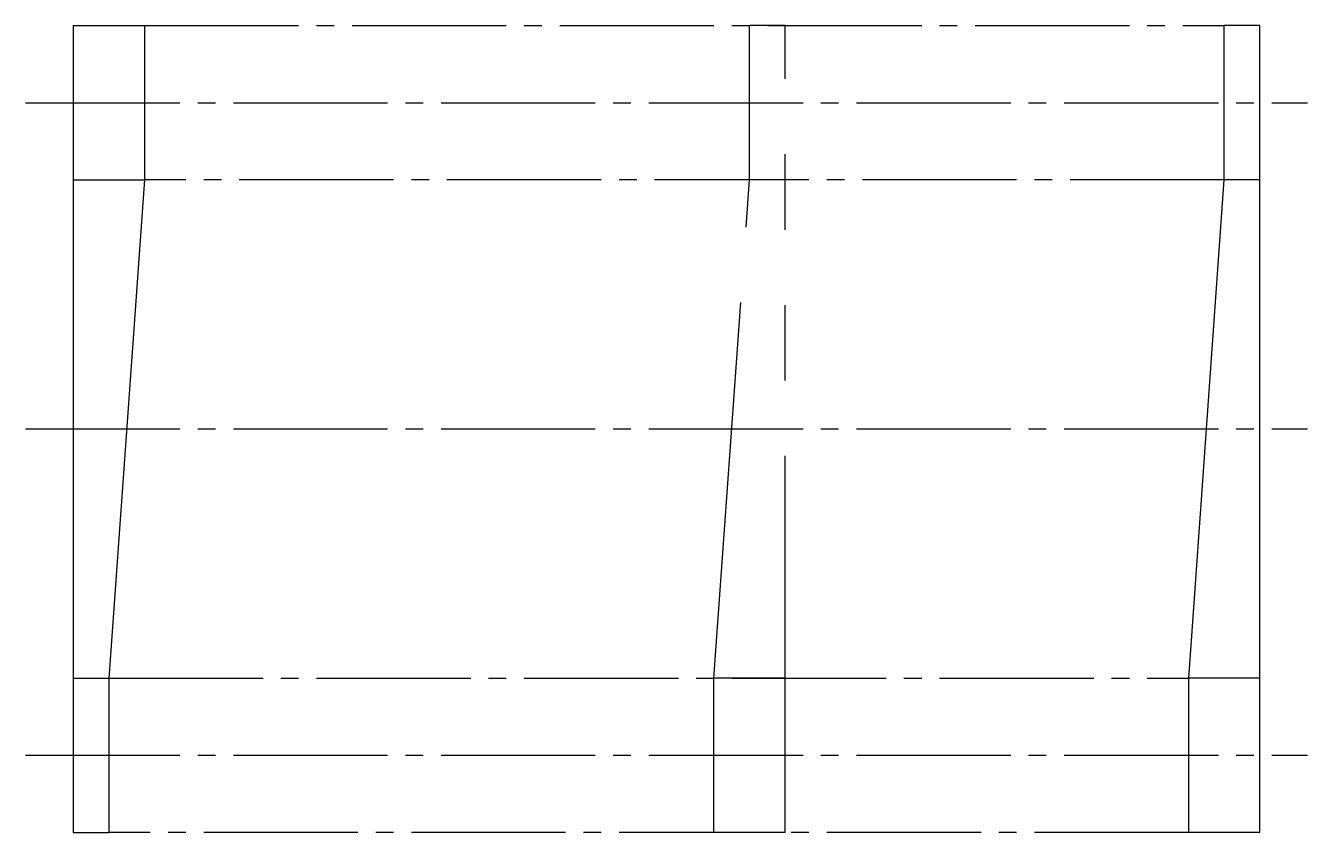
# Model space of a CAD drawing. Extents: x 5.1 to 84.4, y 5 to 76.
# Drawn here: x 57.43 to 84.43, y 58.97 to 75.97 of the extents above; entities outside this region: 2.
import ezdxf

# ---------------------------------------------------------------- set-up
doc = ezdxf.new("R2010")
doc.units = 0
doc.header["$LTSCALE"] = 0.25
doc.linetypes.add('CENTER', pattern=[17.5, 13, -1.5, 1.5, -1.5])
doc.linetypes.add('PHANTOM', pattern=[63.5, 31.75, -6.35, 6.35, -6.35, 6.35, -6.35])
doc.layers.get('0').update_dxf_attribs({"linetype": 'CONTINUOUS'})
doc.layers.add('CENTER', color=1, linetype='CENTER')

msp = doc.modelspace()

# ---------------------------------------------------------------- linework, layer by layer
for p, q in [((58.432, 75.969), (58.432, 58.969)), ((58.432, 75.969), (59.932, 75.969)), ((59.932, 75.969), (59.932, 72.719)), ((82.682, 72.719), (82.682, 75.969)), ((83.432, 75.969), (82.682, 75.969)), ((83.432, 58.969), (83.432, 75.969)), ((58.432, 72.719), (59.932, 72.719)), ((59.932, 72.719), (59.182, 62.219)), ((81.932, 62.219), (82.682, 72.719)), ((83.432, 72.719), (82.682, 72.719)), ((58.432, 71.719), (58.432, 71.719)), ((58.432, 67.469), (58.432, 67.469)), ((58.432, 62.219), (59.182, 62.219)), ((59.182, 62.219), (59.182, 58.969)), ((81.932, 58.969), (81.932, 62.219)), ((83.432, 62.219), (81.932, 62.219)), ((58.432, 58.969), (59.182, 58.969)), ((83.432, 58.969), (81.932, 58.969))]:
    msp.add_line(p, q)
at = {"color": 3, "linetype": 'CENTER'}
for p, q in [((59.932, 75.969), (82.682, 75.969)), ((82.682, 72.719), (59.932, 72.719)), ((59.182, 62.219), (81.932, 62.219)), ((81.932, 58.969), (59.182, 58.969))]:
    msp.add_line(p, q, dxfattribs=at)
at = {"color": 3, "linetype": 'PHANTOM'}
for p, q in [((72.682, 72.719), (72.682, 75.969)), ((73.432, 75.969), (72.682, 75.969)), ((73.432, 58.969), (73.432, 75.969)), ((71.932, 62.219), (72.682, 72.719)), ((73.432, 72.719), (72.682, 72.719)), ((73.432, 62.219), (71.932, 62.219)), ((71.932, 58.969), (71.932, 62.219)), ((73.432, 58.969), (71.932, 58.969))]:
    msp.add_line(p, q, dxfattribs=at)
at = {"layer": 'CENTER', "color": 1, "linetype": 'CENTER'}
for p, q in [((57.432, 74.344), (84.432, 74.344)), ((57.432, 67.469), (84.432, 67.469)), ((57.432, 60.594), (84.432, 60.594))]:
    msp.add_line(p, q, dxfattribs=at)

# ---------------------------------------------------------------- texts
for s, p in [('SWS17-25', (5, 12.5)), ('SWS17', (5, 5))]:
    msp.add_text(s, height=2).set_placement(p)

doc.saveas('drawing.dxf')
